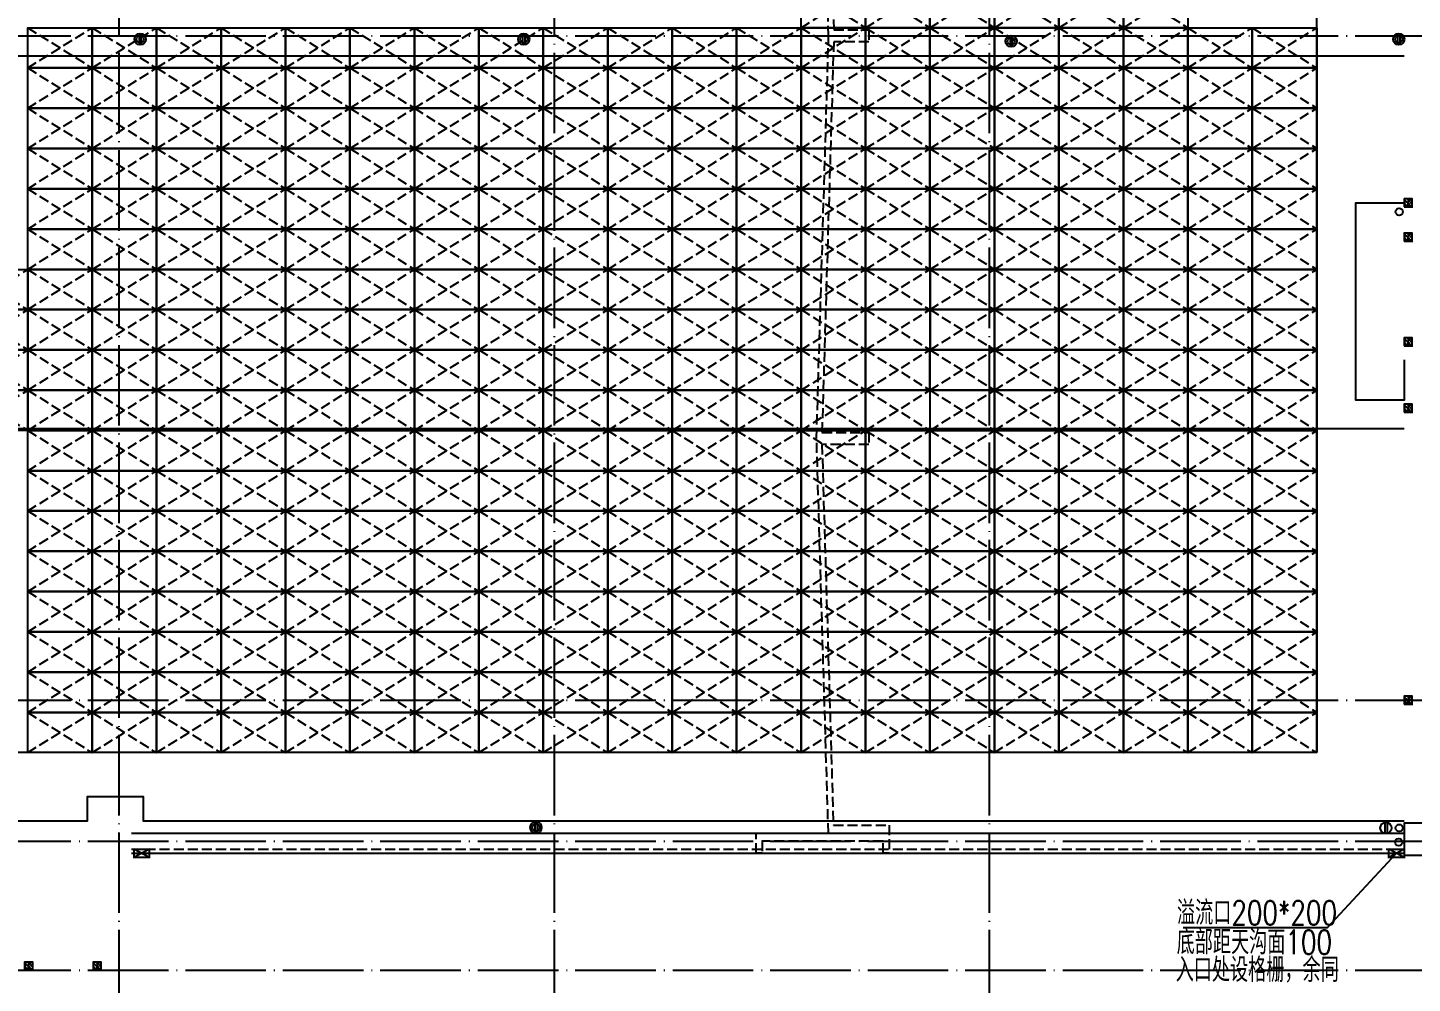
# Model space of a CAD drawing. Extents: x 6843040 to 15500510, y -6507076 to -4940511.
# Drawn here: x 9210731 to 9245105, y -5554030 to -5530302 of the extents above; entities that cross this region are included whole.
import ezdxf

# ---------------------------------------------------------------- set-up
doc = ezdxf.new("R2010")
doc.units = 0
doc.header["$LTSCALE"] = 1000
doc.header["$MEASUREMENT"] = 0
doc.linetypes.add('DASH', pattern=[0.35, 0.25, -0.1])
doc.linetypes.add('DOTE', pattern=[2.42, 2, -0.2, 0.02, -0.2])
for name, color, linetype in [('8', 8, 'Continuous'), ('AXIS', 3, 'Continuous'), ('COLUMN', 10, 'Continuous'), ('DIM_雨水', 3, 'Continuous'), ('DOTE', 8, 'DOTE'), ('EQUIP_雨水斗', 7, 'Continuous'), ('FLOOR', 9, 'Continuous'), ('plan-1', 40, 'Continuous'), ('PUB_HATCH', 8, 'Continuous'), ('VPIPE-雨水', 4, 'Continuous'), ('建筑细线', 5, 'Continuous')]:
    doc.layers.add(name, color=color, linetype=linetype)
doc.styles.add('_HZTXT', font='SIMPLEX', dxfattribs={"width": 0.9, "bigfont": 'HZTXT'})

# ---------------------------------------------------------------- blocks, each defined once
blk = doc.blocks.new('GF')
at = {"layer": 'PUB_HATCH', "linetype": 'DASH'}
for p, q in [((4750146, -1332007), (4751746, -1331007)), ((4750146, -1331007), (4751746, -1332007))]:
    blk.add_line(p, q, dxfattribs=at)
at = {"layer": 'PUB_HATCH'}
blk.add_lwpolyline([(4751746, -1332007), (4750146, -1332007), (4750146, -1331007), (4751746, -1331007)], close=True, dxfattribs=at)
blk = doc.blocks.new('屋面层构造柱0911')
at = {"layer": 'PUB_HATCH'}
h = blk.add_hatch(dxfattribs=at)
h.set_pattern_fill('钢筋混凝土', color=256, scale=25, angle=90, style=0)
h.set_pattern_definition([(134.999998, (-1324075.304, 765608.32), (-44.194175, -44.194172), []), (140, (-1324075.3, 765608.32), (15.68804, 179.315045), [18.75, -206.25]), (85, (-1324075.3, 765608.32), (-188.048035, -34.68783), [15, -165]), (190.4514, (-1324074, 765623.26), (-172.35988, 144.62735), [15.93505, -175.28553]), (136.1842, (-1324125.3, 765608.32), (41.37976, 266.81026), [28.125, -309.375]), (186.6356, (-1324121.86, 765630.55), (-243.52946, 233.66568), [23.90257, -262.92825]), (81.1842, (-1324125.3, 765608.32), (-243.52964, 233.6655), [22.5, -247.5]), (111, (-1324112.8, 765633.32), (100.65473, 149.22676), [18.75, -206.25]), (56, (-1324112.8, 765633.32), (-181.28751, 60.82884), [15, -165]), (161.4514, (-1324104.42, 765645.75), (-80.63262, 210.05566), [15.93505, -175.28553]), (127.499998, (-1324075.304, 765608.32), (-83.223463, 3.039967), [0, -163, 0, -167.5, 0, -165.625]), (97.499998, (-1324075.3, 765608.32), (-98.602926, 65.767388), [0, -95.5, 0, -159.25, 0, -63.125]), (57.499998, (-1324075.304, 765552.57), (5.638722, 133.455609), [0, -62.5, 0, -195, 0, -258.75]), (47.499998, (-1324075.3, 765527.57), (-25.02624, 145.796543), [0, -81.25, 0, -129.5, 0, -183.75])])
edge = h.paths.add_edge_path()
edge.add_line((-1017659, 1033090), (-1017859, 1033090))
edge.add_line((-1017659, 1033090), (-1017659, 1033290))
edge.add_line((-1017659, 1033290), (-1017859, 1033290))
edge.add_line((-1017859, 1033290), (-1017859, 1033090))
h = blk.add_hatch(dxfattribs=at)
h.set_pattern_fill('钢筋混凝土', color=256, scale=25, angle=90, style=0)
h.set_pattern_definition([(134.999998, (-1324075.304, 764758.24), (-44.194175, -44.194172), []), (140, (-1324075.3, 764758.24), (15.68804, 179.315045), [18.75, -206.25]), (85, (-1324075.3, 764758.24), (-188.048035, -34.68783), [15, -165]), (190.4514, (-1324074, 764773.18), (-172.35988, 144.62735), [15.93505, -175.28553]), (136.1842, (-1324125.3, 764758.24), (41.37976, 266.81026), [28.125, -309.375]), (186.6356, (-1324121.86, 764780.47), (-243.52946, 233.66568), [23.90257, -262.92825]), (81.1842, (-1324125.3, 764758.24), (-243.52964, 233.6655), [22.5, -247.5]), (111, (-1324112.8, 764783.24), (100.65473, 149.22676), [18.75, -206.25]), (56, (-1324112.8, 764783.24), (-181.28751, 60.82884), [15, -165]), (161.4514, (-1324104.42, 764795.67), (-80.63262, 210.05566), [15.93505, -175.28553]), (127.499998, (-1324075.304, 764758.24), (-83.223463, 3.039967), [0, -163, 0, -167.5, 0, -165.625]), (97.499998, (-1324075.3, 764758.24), (-98.602926, 65.767388), [0, -95.5, 0, -159.25, 0, -63.125]), (57.499998, (-1324075.304, 764702.49), (5.638722, 133.455609), [0, -62.5, 0, -195, 0, -258.75]), (47.499998, (-1324075.3, 764677.49), (-25.02624, 145.796543), [0, -81.25, 0, -129.5, 0, -183.75])])
edge = h.paths.add_edge_path()
edge.add_line((-1017659, 1032240), (-1017859, 1032240))
edge.add_line((-1017659, 1032240), (-1017659, 1032440))
edge.add_line((-1017659, 1032440), (-1017859, 1032440))
edge.add_line((-1017859, 1032440), (-1017859, 1032240))
h = blk.add_hatch(dxfattribs=at)
h.set_pattern_fill('钢筋混凝土', color=256, scale=25, angle=90, style=0)
h.set_pattern_definition([(134.999998, (-1324075.304, 762158.24), (-44.194175, -44.194172), []), (140, (-1324075.3, 762158.24), (15.68804, 179.315045), [18.75, -206.25]), (85, (-1324075.3, 762158.24), (-188.048035, -34.68783), [15, -165]), (190.4514, (-1324074, 762173.18), (-172.35988, 144.62735), [15.93505, -175.28553]), (136.1842, (-1324125.3, 762158.24), (41.37976, 266.81026), [28.125, -309.375]), (186.6356, (-1324121.86, 762180.47), (-243.52946, 233.66568), [23.90257, -262.92825]), (81.1842, (-1324125.3, 762158.24), (-243.52964, 233.6655), [22.5, -247.5]), (111, (-1324112.8, 762183.24), (100.65473, 149.22676), [18.75, -206.25]), (56, (-1324112.8, 762183.24), (-181.28751, 60.82884), [15, -165]), (161.4514, (-1324104.42, 762195.67), (-80.63262, 210.05566), [15.93505, -175.28553]), (127.499998, (-1324075.304, 762158.24), (-83.223463, 3.039967), [0, -163, 0, -167.5, 0, -165.625]), (97.499998, (-1324075.3, 762158.24), (-98.602926, 65.767388), [0, -95.5, 0, -159.25, 0, -63.125]), (57.499998, (-1324075.304, 762102.49), (5.638722, 133.455609), [0, -62.5, 0, -195, 0, -258.75]), (47.499998, (-1324075.3, 762077.49), (-25.02624, 145.796543), [0, -81.25, 0, -129.5, 0, -183.75])])
edge = h.paths.add_edge_path()
edge.add_line((-1017659, 1029640), (-1017859, 1029640))
edge.add_line((-1017659, 1029640), (-1017659, 1029840))
edge.add_line((-1017659, 1029840), (-1017859, 1029840))
edge.add_line((-1017859, 1029840), (-1017859, 1029640))
h = blk.add_hatch(dxfattribs=at)
h.set_pattern_fill('钢筋混凝土', color=256, scale=25, angle=90, style=0)
h.set_pattern_definition([(134.999998, (-1324075.304, 760508.25), (-44.194175, -44.194172), []), (140, (-1324075.3, 760508.25), (15.68804, 179.315045), [18.75, -206.25]), (85, (-1324075.3, 760508.25), (-188.048035, -34.68783), [15, -165]), (190.4514, (-1324074, 760523.19), (-172.35988, 144.62735), [15.93505, -175.28553]), (136.1842, (-1324125.3, 760508.25), (41.37976, 266.81026), [28.125, -309.375]), (186.6356, (-1324121.86, 760530.48), (-243.52946, 233.66568), [23.90257, -262.92825]), (81.1842, (-1324125.3, 760508.25), (-243.52964, 233.6655), [22.5, -247.5]), (111, (-1324112.8, 760533.25), (100.65473, 149.22676), [18.75, -206.25]), (56, (-1324112.8, 760533.25), (-181.28751, 60.82884), [15, -165]), (161.4514, (-1324104.42, 760545.68), (-80.63262, 210.05566), [15.93505, -175.28553]), (127.499998, (-1324075.304, 760508.25), (-83.223463, 3.039967), [0, -163, 0, -167.5, 0, -165.625]), (97.499998, (-1324075.3, 760508.25), (-98.602926, 65.767388), [0, -95.5, 0, -159.25, 0, -63.125]), (57.499998, (-1324075.304, 760452.5), (5.638722, 133.455609), [0, -62.5, 0, -195, 0, -258.75]), (47.499998, (-1324075.3, 760427.5), (-25.02624, 145.796543), [0, -81.25, 0, -129.5, 0, -183.75])])
edge = h.paths.add_edge_path()
edge.add_line((-1017659, 1027990), (-1017859, 1027990))
edge.add_line((-1017659, 1027990), (-1017659, 1028190))
edge.add_line((-1017659, 1028190), (-1017859, 1028190))
edge.add_line((-1017859, 1028190), (-1017859, 1027990))
h = blk.add_hatch(dxfattribs=at)
h.set_pattern_fill('钢筋混凝土', color=256, scale=25, angle=90, style=0)
h.set_pattern_definition([(134.999998, (-1324075.304, 753259.66), (-44.194175, -44.194172), []), (140, (-1324075.3, 753259.66), (15.68804, 179.315045), [18.75, -206.25]), (85, (-1324075.3, 753259.66), (-188.048035, -34.68783), [15, -165]), (190.4514, (-1324074, 753274.6), (-172.35988, 144.62735), [15.93505, -175.28553]), (136.1842, (-1324125.3, 753259.66), (41.37976, 266.81026), [28.125, -309.375]), (186.6356, (-1324121.86, 753281.9), (-243.52946, 233.66568), [23.90257, -262.92825]), (81.1842, (-1324125.3, 753259.66), (-243.52964, 233.6655), [22.5, -247.5]), (111, (-1324112.8, 753284.66), (100.65473, 149.22676), [18.75, -206.25]), (56, (-1324112.8, 753284.66), (-181.28751, 60.82884), [15, -165]), (161.4514, (-1324104.42, 753297.1), (-80.63262, 210.05566), [15.93505, -175.28553]), (127.499998, (-1324075.304, 753259.66), (-83.223463, 3.039967), [0, -163, 0, -167.5, 0, -165.625]), (97.499998, (-1324075.3, 753259.66), (-98.602926, 65.767388), [0, -95.5, 0, -159.25, 0, -63.125]), (57.499998, (-1324075.304, 753203.91), (5.638722, 133.455609), [0, -62.5, 0, -195, 0, -258.75]), (47.499998, (-1324075.3, 753178.91), (-25.02624, 145.796543), [0, -81.25, 0, -129.5, 0, -183.75])])
edge = h.paths.add_edge_path()
edge.add_line((-1017659, 1020741), (-1017859, 1020741))
edge.add_line((-1017659, 1020741), (-1017659, 1020941))
edge.add_line((-1017659, 1020941), (-1017859, 1020941))
edge.add_line((-1017859, 1020941), (-1017859, 1020741))
h = blk.add_hatch(dxfattribs=at)
h.set_pattern_fill('钢筋混凝土', color=256, scale=25, angle=90, style=0)
h.set_pattern_definition([(134.999998, (-1358325.3, 746658.72), (-44.194175, -44.194172), []), (140, (-1358325.3, 746658.72), (15.68804, 179.315045), [18.75, -206.25]), (85, (-1358325.3, 746658.72), (-188.048035, -34.68783), [15, -165]), (190.4514, (-1358324, 746673.66), (-172.35988, 144.62735), [15.93505, -175.28553]), (136.1842, (-1358375.3, 746658.72), (41.37976, 266.81026), [28.125, -309.375]), (186.6356, (-1358371.85, 746680.95), (-243.52946, 233.66568), [23.90257, -262.92825]), (81.1842, (-1358375.3, 746658.72), (-243.52964, 233.6655), [22.5, -247.5]), (111, (-1358362.8, 746683.72), (100.65473, 149.22676), [18.75, -206.25]), (56, (-1358362.8, 746683.72), (-181.28751, 60.82884), [15, -165]), (161.4514, (-1358354.41, 746696.15), (-80.63262, 210.05566), [15.93505, -175.28553]), (127.499998, (-1358325.3, 746658.72), (-83.223463, 3.039967), [0, -163, 0, -167.5, 0, -165.625]), (97.499998, (-1358325.3, 746658.72), (-98.602926, 65.767388), [0, -95.5, 0, -159.25, 0, -63.125]), (57.499998, (-1358325.3, 746602.97), (5.638722, 133.455609), [0, -62.5, 0, -195, 0, -258.75]), (47.499998, (-1358325.3, 746577.97), (-25.02624, 145.796543), [0, -81.25, 0, -129.5, 0, -183.75])])
edge = h.paths.add_edge_path()
edge.add_line((-1051909, 1014140), (-1052109, 1014140))
edge.add_line((-1051909, 1014140), (-1051909, 1014340))
edge.add_line((-1051909, 1014340), (-1052109, 1014340))
edge.add_line((-1052109, 1014340), (-1052109, 1014140))
h = blk.add_hatch(dxfattribs=at)
h.set_pattern_fill('钢筋混凝土', color=256, scale=25, angle=90, style=0)
h.set_pattern_definition([(134.999998, (-1356625.3, 746658.72), (-44.194175, -44.194172), []), (140, (-1356625.3, 746658.72), (15.68804, 179.315045), [18.75, -206.25]), (85, (-1356625.3, 746658.72), (-188.048035, -34.68783), [15, -165]), (190.4514, (-1356624, 746673.66), (-172.35988, 144.62735), [15.93505, -175.28553]), (136.1842, (-1356675.3, 746658.72), (41.37976, 266.81026), [28.125, -309.375]), (186.6356, (-1356671.85, 746680.95), (-243.52946, 233.66568), [23.90257, -262.92825]), (81.1842, (-1356675.3, 746658.72), (-243.52964, 233.6655), [22.5, -247.5]), (111, (-1356662.8, 746683.72), (100.65473, 149.22676), [18.75, -206.25]), (56, (-1356662.8, 746683.72), (-181.28751, 60.82884), [15, -165]), (161.4514, (-1356654.41, 746696.15), (-80.63262, 210.05566), [15.93505, -175.28553]), (127.499998, (-1356625.3, 746658.72), (-83.223463, 3.039967), [0, -163, 0, -167.5, 0, -165.625]), (97.499998, (-1356625.3, 746658.72), (-98.602926, 65.767388), [0, -95.5, 0, -159.25, 0, -63.125]), (57.499998, (-1356625.3, 746602.97), (5.638722, 133.455609), [0, -62.5, 0, -195, 0, -258.75]), (47.499998, (-1356625.3, 746577.97), (-25.02624, 145.796543), [0, -81.25, 0, -129.5, 0, -183.75])])
edge = h.paths.add_edge_path()
edge.add_line((-1050209, 1014140), (-1050409, 1014140))
edge.add_line((-1050209, 1014140), (-1050209, 1014340))
edge.add_line((-1050209, 1014340), (-1050409, 1014340))
edge.add_line((-1050409, 1014340), (-1050409, 1014140))
at = {"layer": 'COLUMN'}
for points in [[(-1017859, 1033090), (-1017659, 1033090), (-1017659, 1033290), (-1017859, 1033290)], [(-1017859, 1032240), (-1017659, 1032240), (-1017659, 1032440), (-1017859, 1032440)], [(-1017859, 1029640), (-1017659, 1029640), (-1017659, 1029840), (-1017859, 1029840)], [(-1017859, 1027990), (-1017659, 1027990), (-1017659, 1028190), (-1017859, 1028190)], [(-1017859, 1020741), (-1017659, 1020741), (-1017659, 1020941), (-1017859, 1020941)], [(-1052109, 1014140), (-1051909, 1014140), (-1051909, 1014340), (-1052109, 1014340)], [(-1050409, 1014140), (-1050209, 1014140), (-1050209, 1014340), (-1050409, 1014340)]]:
    blk.add_lwpolyline(points, close=True, dxfattribs=at)
blk = doc.blocks.new('$TwtSys$00000139')
at = {"color": 7}
for p, q in [((-19, 92, 0), (-19, -92, 0)), ((19, 92, 0), (19, -92, 0))]:
    blk.add_line(p, q, dxfattribs=at)
blk.add_circle((0, 0, 0), 93.8)
blk = doc.blocks.new('屋面层排水')
at = {"layer": '8', "color": 7, "true_color": 0xffffff}
for p, q in [((9213754, -5550902), (9213368, -5550702)), ((9213754, -5550702), (9213368, -5550902)), ((9244906, -5550902), (9244520, -5550702)), ((9244906, -5550702), (9244520, -5550902))]:
    blk.add_line(p, q, dxfattribs=at)
at = {"layer": '8', "color": 7, "const_width": 50}
for points in [[(9213754, -5550902), (9213754, -5550702), (9213368, -5550702), (9213368, -5550902)], [(9244906, -5550902), (9244906, -5550702), (9244520, -5550702), (9244520, -5550902)]]:
    blk.add_lwpolyline(points, close=True, dxfattribs=at)
at = {"layer": 'DIM_雨水'}
for q in [(9244714, -5550802), (9239413, -5552654)]:
    blk.add_line((9242988, -5552654), q, dxfattribs=at)
at = {"layer": 'VPIPE-雨水'}
for centre in [(9213523, -5530588), (9223046, -5530588), (9244767, -5530588), (9235147, -5530637), (9244781, -5534874), (9223350, -5550160), (9244782, -5550173), (9244768, -5550524)]:
    blk.add_circle(centre, 90, dxfattribs=at)
at = {"layer": 'EQUIP_雨水斗', "xscale": 1.5, "yscale": 1.5, "zscale": 1.5}
for p in [(9213523, -5530588), (9223046, -5530588), (9235147, -5530637), (9244767, -5530588), (9223350, -5550160), (9244450, -5550173)]:
    blk.add_blockref('$TwtSys$00000139', p, dxfattribs=at)
at = {"layer": 'DIM_雨水', "style": '_HZTXT', "width": 0.75}
for s, p in [('溢流口200*200', (9239263, -5552579)), ('底部距天沟面100', (9239255, -5553309)), ('入口处设格栅，余同', (9239230, -5553995))]:
    blk.add_text(s, height=600, dxfattribs=at).set_placement(p)

msp = doc.modelspace()

# ---------------------------------------------------------------- linework, layer by layer
msp.add_lwpolyline([(9242730.8, -5548302), (9191530.4, -5548301.9), (9191530.4, -5507301.1), (9242730.8, -5507301.1)], close=True)
for points in [[(9213305.3, -5550302), (9244905.3, -5550302)], [(9213305.3, -5550802), (9244905.3, -5550802)]]:
    msp.add_lwpolyline(points)
at = {"linetype": 'DASH'}
msp.add_lwpolyline([(9213305.3, -5550702), (9244905.3, -5550702)], dxfattribs=at)
at = {"layer": 'AXIS'}
for points in [[(9126805.3, -5531002.4), (9244905.3, -5531002)], [(9131405.3, -5540251), (9244905.3, -5540251.6)], [(9244905.3, -5540251.6), (9244905.3, -5540251.6)], [(9244905.3, -5550002), (9213605.3, -5550002), (9213605.3, -5549402.5), (9212205.3, -5549402.5), (9212205.3, -5550002), (9202905.3, -5550002), (9202905.3, -5549402.5), (9201505.3, -5549402.5), (9201505.3, -5550002), (9192630.3, -5550002), (9192630.3, -5549402.5), (9191680.3, -5549402.5)]]:
    msp.add_lwpolyline(points, dxfattribs=at)
at = {"layer": 'DOTE'}
for p, q in [((9213005.3, -5554702), (9213005.3, -5485702.5)), ((9223805.3, -5554702), (9223805.3, -5485702.5)), ((9234605.3, -5554702), (9234605.3, -5485702.5)), ((9125105.3, -5530502), (9257205.3, -5530502)), ((9125105.3, -5547002), (9258646.1, -5547002)), ((9125105.3, -5550502), (9258646.1, -5550502)), ((9125105.3, -5553702), (9258646.1, -5553702))]:
    msp.add_line(p, q, dxfattribs=at)
at = {"layer": 'FLOOR', "linetype": 'DASH'}
msp.add_lwpolyline([(9230449.6, -5520651.7), (9230740.6, -5530351.7), (9231615.1, -5530351.7), (9231615.1, -5530651.7), (9230740.6, -5530651.7), (9230449.6, -5540351.7), (9231615, -5540351.7), (9231615, -5540651.7), (9230449.6, -5540651.7), (9230733.1, -5550101.7), (9232115.1, -5550101.7), (9232115.1, -5550801.7), (9231965.1, -5550801.7), (9231965.1, -5550501.7), (9228965.1, -5550501.9), (9228965.1, -5550801.7), (9228815, -5550801.7), (9228815, -5550302), (9230609, -5550301.7), (9230315, -5540501.7), (9230615, -5530501.7), (9230315, -5520501.7)], dxfattribs=at)
at = {"layer": 'plan-1'}
msp.add_lwpolyline([(9244905.3, -5538552.8), (9244905.3, -5539552.8), (9243705.3, -5539552.8), (9243705.3, -5534652.4), (9244905.3, -5534652.4)], dxfattribs=at)
msp.add_lwpolyline([(9244905.3, -5550852), (9245705.3, -5550852), (9245705.3, -5550053.1), (9244905.3, -5550053.1)], close=True, dxfattribs=at)

# ---------------------------------------------------------------- block references
for p in [(4479785.5, -4198294.9), (4481385.5, -4198294.9), (4482985.5, -4198294.9), (4484585.5, -4198294.9), (4486185.5, -4198294.9), (4487785.5, -4198294.9), (4460585.3, -4199294.9), (4462185.3, -4199294.9), (4463785.3, -4199294.9), (4465385.3, -4199294.9), (4466985.3, -4199294.9), (4468585.3, -4199294.9), (4470185.3, -4199294.9), (4471785.4, -4199294.9), (4473385.4, -4199294.9), (4474985.4, -4199294.9), (4476585.4, -4199294.9), (4478185.4, -4199294.9), (4479785.4, -4199294.9), (4481385.4, -4199294.9), (4482985.4, -4199295), (4484585.4, -4199295), (4486185.4, -4199295), (4487785.4, -4199295), (4489385.4, -4199294.9), (4490985.4, -4199294.9), (4460585.3, -4200294.9), (4462185.3, -4200294.9), (4463785.3, -4200294.9), (4465385.3, -4200294.9), (4466985.3, -4200294.9), (4468585.4, -4200294.9), (4470185.4, -4200294.9), (4471785.4, -4200294.9), (4473385.4, -4200294.9), (4474985.4, -4200294.9), (4476585.4, -4200294.9), (4478185.4, -4200294.9), (4479785.4, -4200295), (4481385.4, -4200295), (4482985.4, -4200295), (4484585.4, -4200295), (4486185.4, -4200295), (4487785.4, -4200295), (4489385.4, -4200294.9), (4490985.4, -4200294.9), (4460585.3, -4201294.9), (4462185.3, -4201294.9), (4463785.3, -4201294.9), (4465385.3, -4201294.9), (4466985.3, -4201294.9), (4468585.4, -4201294.9), (4470185.4, -4201294.9), (4471785.4, -4201294.9), (4473385.4, -4201294.9), (4474985.4, -4201294.9), (4476585.4, -4201294.9), (4478185.4, -4201294.9), (4479785.4, -4201294.9), (4481385.4, -4201294.9), (4482985.4, -4201295), (4484585.4, -4201295), (4486185.4, -4201295), (4487785.4, -4201295), (4489385.4, -4201294.9), (4490985.4, -4201294.9), (4460585.3, -4202294.9), (4462185.3, -4202294.9), (4463785.3, -4202294.9), (4465385.4, -4202294.9), (4466985.4, -4202294.9), (4468585.4, -4202294.9), (4470185.4, -4202294.9), (4471785.4, -4202294.9), (4473385.4, -4202294.9), (4474985.4, -4202294.9), (4476585.4, -4202294.9), (4478185.4, -4202294.9), (4479785.4, -4202295), (4481385.4, -4202295), (4482985.4, -4202295), (4484585.4, -4202295), (4486185.4, -4202295), (4487785.4, -4202295), (4489385.4, -4202294.9), (4490985.4, -4202294.9), (4460585.2, -4203295), (4462185.2, -4203295), (4463785.2, -4203295), (4465385.3, -4203295), (4466985.3, -4203295), (4468585.3, -4203295), (4470185.3, -4203295), (4471785.3, -4203295), (4473385.3, -4203295), (4474985.3, -4203295), (4476585.3, -4203295), (4478185.3, -4203295), (4479785.3, -4203295), (4481385.3, -4203295), (4482985.3, -4203295), (4484585.3, -4203295), (4486185.3, -4203295), (4487785.3, -4203295.1), (4489385.3, -4203295), (4490985.3, -4203295), (4460585.2, -4204295), (4462185.3, -4204295), (4463785.3, -4204295), (4465385.3, -4204295), (4466985.3, -4204295), (4468585.3, -4204295), (4470185.3, -4204295), (4471785.3, -4204295), (4473385.3, -4204295), (4474985.3, -4204295), (4476585.3, -4204295), (4478185.4, -4204295), (4479785.3, -4204295), (4481385.3, -4204295), (4482985.4, -4204295), (4484585.3, -4204295.1), (4486185.3, -4204295.1), (4487785.3, -4204295.1), (4489385.3, -4204295), (4490985.3, -4204295), (4458985.3, -4205295), (4460585.5, -4205295), (4462185.5, -4205295), (4463785.5, -4205295), (4465385.5, -4205295), (4466985.5, -4205295), (4468585.6, -4205295), (4470185.6, -4205295), (4471785.6, -4205295), (4473385.6, -4205295), (4474985.6, -4205295), (4476585.6, -4205295), (4478185.6, -4205295), (4479785.6, -4205295), (4481385.6, -4205295), (4482985.6, -4205295), (4484585.6, -4205295), (4486185.6, -4205295), (4487785.6, -4205295.1), (4489385.6, -4205295), (4490985.6, -4205295), (4458985.4, -4206295), (4460585.5, -4206295), (4462185.5, -4206295), (4463785.5, -4206295), (4465385.6, -4206295), (4466985.6, -4206295), (4468585.6, -4206295), (4470185.6, -4206295), (4471785.6, -4206295), (4473385.6, -4206295), (4474985.6, -4206295), (4476585.6, -4206295), (4478185.6, -4206295), (4479785.6, -4206295), (4481385.6, -4206295), (4482985.6, -4206295), (4484585.6, -4206295.1), (4486185.6, -4206295.1), (4487785.6, -4206295.1), (4489385.6, -4206295), (4490985.6, -4206295), (4458985.3, -4207295.1), (4460585.4, -4207295), (4462185.4, -4207295), (4463785.4, -4207295), (4465385.5, -4207295), (4466985.5, -4207295), (4468585.5, -4207295), (4470185.5, -4207295), (4471785.5, -4207295), (4473385.5, -4207295), (4474985.5, -4207295), (4476585.5, -4207295), (4478185.5, -4207295.1), (4479785.5, -4207295.1), (4481385.5, -4207295.1), (4482985.5, -4207295.1), (4484585.5, -4207295.1), (4486185.5, -4207295.1), (4487785.5, -4207295.1), (4489385.5, -4207295), (4490985.5, -4207295), (4458985.4, -4208295.1), (4460585.4, -4208295), (4462185.5, -4208295), (4463785.5, -4208295), (4465385.5, -4208295), (4466985.5, -4208295), (4468585.5, -4208295), (4470185.5, -4208295), (4471785.5, -4208295), (4473385.5, -4208295), (4474985.5, -4208295.1), (4476585.5, -4208295.1), (4478185.6, -4208295.1), (4479785.5, -4208295.1), (4481385.5, -4208295.1), (4482985.6, -4208295.1), (4484585.5, -4208295.1), (4486185.5, -4208295.1), (4487785.5, -4208295.1), (4489385.5, -4208295.1), (4490985.5, -4208295.1), (4460585.4, -4209295.1), (4462185.4, -4209295.1), (4463785.4, -4209295.1), (4465385.4, -4209295.1), (4466985.4, -4209295.1), (4468585.4, -4209295.1), (4470185.4, -4209295.1), (4471785.4, -4209295.1), (4473385.4, -4209295.1), (4474985.5, -4209295.1), (4476585.5, -4209295.1), (4478185.5, -4209295.1), (4479785.5, -4209295.1), (4481385.5, -4209295.1), (4482985.5, -4209295.1), (4484585.4, -4209295.2), (4486185.4, -4209295.2), (4487785.5, -4209295.2), (4489385.4, -4209295.1), (4490985.4, -4209295.1), (4460585.4, -4210295.1), (4462185.4, -4210295.1), (4463785.4, -4210295.1), (4465385.4, -4210295.1), (4466985.4, -4210295.1), (4468585.4, -4210295.1), (4470185.4, -4210295.1), (4471785.5, -4210295.1), (4473385.5, -4210295.1), (4474985.5, -4210295.1), (4476585.5, -4210295.1), (4478185.5, -4210295.1), (4479785.5, -4210295.1), (4481385.5, -4210295.1), (4482985.5, -4210295.2), (4484585.5, -4210295.2), (4486185.5, -4210295.2), (4487785.5, -4210295.2), (4489385.4, -4210295.1), (4490985.4, -4210295.1), (4460585.3, -4211295.1), (4462185.3, -4211295.1), (4463785.3, -4211295.1), (4465385.3, -4211295.1), (4466985.3, -4211295.1), (4468585.3, -4211295.1), (4470185.3, -4211295.1), (4471785.4, -4211295.2), (4473385.4, -4211295.2), (4474985.4, -4211295.2), (4476585.4, -4211295.2), (4478185.4, -4211295.2), (4479785.4, -4211295.2), (4481385.4, -4211295.2), (4482985.4, -4211295.2), (4484585.4, -4211295.2), (4486185.4, -4211295.2), (4487785.4, -4211295.2), (4489385.4, -4211295.2), (4490985.4, -4211295.2), (4460585.3, -4212295.1), (4462185.3, -4212295.2), (4463785.3, -4212295.1), (4465385.3, -4212295.2), (4466985.3, -4212295.1), (4468585.4, -4212295.2), (4470185.4, -4212295.2), (4471785.4, -4212295.2), (4473385.4, -4212295.2), (4474985.4, -4212295.2), (4476585.4, -4212295.2), (4478185.4, -4212295.2), (4479785.4, -4212295.2), (4481385.4, -4212295.2), (4482985.4, -4212295.2), (4484585.4, -4212295.2), (4486185.4, -4212295.2), (4487785.4, -4212295.2), (4489385.4, -4212295.2), (4490985.4, -4212295.2), (4460585.3, -4213295.1), (4462185.3, -4213295.1), (4463785.3, -4213295.1), (4465385.3, -4213295.1), (4466985.3, -4213295.1), (4468585.4, -4213295.1), (4470185.4, -4213295.1), (4471785.4, -4213295.2), (4473385.4, -4213295.2), (4474985.4, -4213295.2), (4476585.4, -4213295.2), (4478185.4, -4213295.2), (4479785.4, -4213295.2), (4481385.4, -4213295.2), (4482985.4, -4213295.2), (4484585.4, -4213295.2), (4486185.4, -4213295.2), (4487785.4, -4213295.2), (4489385.4, -4213295.2), (4490985.4, -4213295.2), (4460585.3, -4214295.1), (4462185.3, -4214295.2), (4463785.3, -4214295.1), (4465385.4, -4214295.2), (4466985.4, -4214295.1), (4468585.4, -4214295.2), (4470185.4, -4214295.2), (4471785.4, -4214295.2), (4473385.4, -4214295.2), (4474985.4, -4214295.2), (4476585.4, -4214295.2), (4478185.4, -4214295.2), (4479785.4, -4214295.2), (4481385.4, -4214295.2), (4482985.4, -4214295.2), (4484585.4, -4214295.3), (4486185.4, -4214295.2), (4487785.4, -4214295.2), (4489385.4, -4214295.2), (4490985.4, -4214295.2), (4460585.2, -4215295.2), (4462185.2, -4215295.2), (4463785.2, -4215295.2), (4465385.3, -4215295.2), (4466985.3, -4215295.2), (4468585.3, -4215295.2), (4470185.3, -4215295.2), (4471785.3, -4215295.2), (4473385.3, -4215295.2), (4474985.3, -4215295.2), (4476585.3, -4215295.2), (4478185.3, -4215295.2), (4479785.3, -4215295.3), (4481385.3, -4215295.3), (4482985.3, -4215295.3), (4484585.3, -4215295.3), (4486185.3, -4215295.3), (4487785.3, -4215295.3), (4489385.3, -4215295.2), (4490985.3, -4215295.2), (4460585.2, -4216295.2), (4462185.3, -4216295.2), (4463785.3, -4216295.2), (4465385.3, -4216295.2), (4466985.3, -4216295.2), (4468585.3, -4216295.2), (4470185.3, -4216295.2), (4471785.3, -4216295.2), (4473385.3, -4216295.2), (4474985.3, -4216295.2), (4476585.3, -4216295.2), (4478185.4, -4216295.2), (4479785.3, -4216295.3), (4481385.3, -4216295.3), (4482985.4, -4216295.3), (4484585.3, -4216295.3), (4486185.3, -4216295.3), (4487785.3, -4216295.3), (4489385.3, -4216295.2), (4490985.3, -4216295.2)]:
    msp.add_blockref('GF', p)
msp.add_blockref('屋面层排水', (0, 0), dxfattribs=at)
at = {"layer": '建筑细线'}
msp.add_blockref('屋面层构造柱0911', (10262764.2, -6567842.2), dxfattribs=at)

doc.saveas('drawing.dxf')
